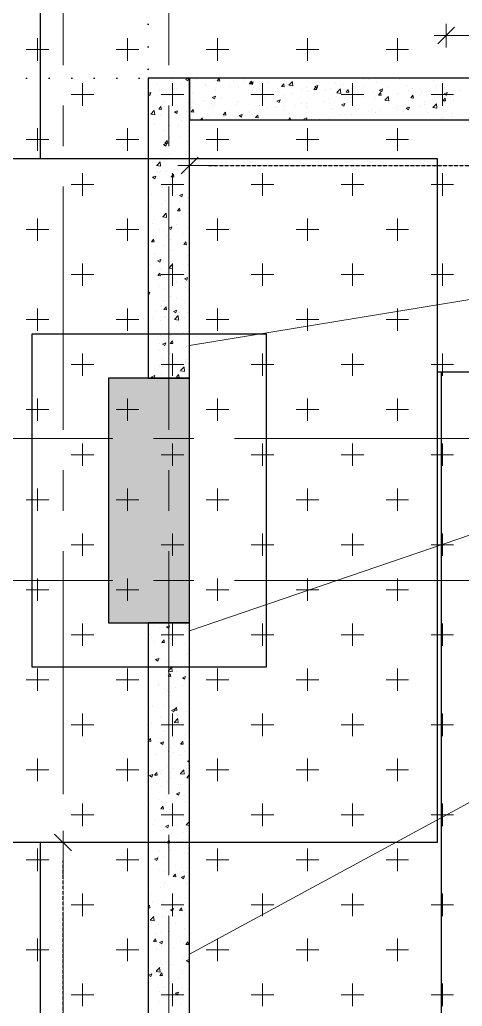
# Model space of a CAD drawing. Header units: inches. Extents: x 1472972 to 1563198, y -500444 to -382436.
# Drawn here: x 1487714 to 1490173, y -426063 to -420584 of the extents above; entities that cross this region are included whole.
import ezdxf

# ---------------------------------------------------------------- set-up
doc = ezdxf.new("R2010")
doc.units = ezdxf.units.IN
doc.header["$MEASUREMENT"] = 0
for name, pattern in [('CONTINOUS', [0]), ('DOT', [0.25, 0, -0.25]), ('HIDDEN', [0.375, 0.25, -0.125]), ('SKY CITY 100MT BASEMENT AND HP COLUMN GRID$0$CENTER2', [1.125, 0.75, -0.125, 0.125, -0.125])]:
    doc.linetypes.add(name, pattern=pattern)
for name, color, linetype, lineweight in [('HATCH', 7, 'Continuous', 18), ('R C C  HATCH', 8, 'Continuous', 18), ('RAMP', 8, 'Continuous', 9), ('SKY CITY 100MT BASEMENT AND HP COLUMN GRID$0$cen-line', 8, 'SKY CITY 100MT BASEMENT AND HP COLUMN GRID$0$CENTER2', 0)]:
    doc.layers.add(name, color=color, linetype=linetype, lineweight=lineweight)
for name, color, linetype in [('S- COL. UP TO BAS', 6, 'Continuous'), ('S-COL. UP TO BAS. HATCH', 6, 'Continuous'), ('S-DIAPHRAGM WALL', 1, 'Continuous'), ('S-FOOTING', 4, 'Continuous'), ('S-PCC', 7, 'HIDDEN'), ('S-RCC WALL', 6, 'Continuous'), ('STRU. DIM', 2, 'Continuous')]:
    doc.layers.add(name, color=color, linetype=linetype)

# ---------------------------------------------------------------- blocks, each defined once
blk = doc.blocks.new('_Oblique')
at = {"color": 0, "linetype": 'ByBlock', "lineweight": -2}
blk.add_line((-0.5, -0.5), (0.5, 0.5), dxfattribs=at)
blk = doc.blocks.new('VAIS-2020.')
at = {"linetype": 'Continuous', "lineweight": 18, "ltscale": 750}
for p, q in [((0, -0.659), (0, 0.659)), ((0.659, 0), (-1.318, 0))]:
    blk.add_line(p, q, dxfattribs=at)
at = {"linetype": 'Continuous', "lineweight": 18, "ltscale": 750, "xscale": 0.9322988575902479, "yscale": 0.9322988575902479, "zscale": 0.9322988575902479, "rotation": 180}
blk.add_blockref('_Oblique', (0, 0), dxfattribs=at)

msp = doc.modelspace()

# ---------------------------------------------------------------- hatches: boundary and pattern name
at = {"layer": 'S-COL. UP TO BAS. HATCH'}
h = msp.add_hatch(color=6, dxfattribs=at)
h.dxf.hatch_style = 1
h.paths.add_polyline_path([(1488657.9, -422574.4), (1488207.9, -422574.4), (1488207.9, -423934.4), (1488657.9, -423934.4)])
at = {"layer": 'S-DIAPHRAGM WALL', "true_color": 0x828282}
h = msp.add_hatch(color=8, dxfattribs=at)
h.dxf.hatch_style = 1
h.paths.add_polyline_path([(1476764.5, -386180.6), (1477769.1, -460913.6), (1517028.6, -460913.6), (1517028.6, -420907.7), (1519026.1, -420907.7), (1519026.1, -386180.6)], flags=16)
h.paths.add_polyline_path([(1476156.4, -385580.6), (1477177.1, -461513.6), (1517628.6, -461513.6), (1517628.6, -421507.7), (1519626.1, -421507.7), (1519626.1, -385580.6)])

# ---------------------------------------------------------------- linework, layer by layer
at = {"layer": 'HATCH', "color": 8, "linetype": 'Continuous'}
for p, q in [((1487812.5, -420812.5), (1487812.5, -420687.5)), ((1488312.5, -420812.5), (1488312.5, -420687.5)), ((1488812.5, -420812.5), (1488812.5, -420687.5)), ((1489312.5, -420812.5), (1489312.5, -420687.5)), ((1489812.5, -420812.5), (1489812.5, -420687.5)), ((1487750, -420750), (1487875, -420750)), ((1488250, -420750), (1488375, -420750)), ((1488750, -420750), (1488875, -420750)), ((1489250, -420750), (1489375, -420750)), ((1489750, -420750), (1489875, -420750)), ((1488062.5, -421062.5), (1488062.5, -420937.5)), ((1488562.5, -421062.5), (1488562.5, -420937.5)), ((1489062.5, -421062.5), (1489062.5, -420937.5)), ((1489562.5, -421062.5), (1489562.5, -420937.5)), ((1490062.5, -421062.5), (1490062.5, -420937.5)), ((1488000, -421000), (1488125, -421000)), ((1488500, -421000), (1488625, -421000)), ((1489000, -421000), (1489125, -421000)), ((1489500, -421000), (1489625, -421000)), ((1490000, -421000), (1490125, -421000)), ((1487812.5, -421312.5), (1487812.5, -421187.5)), ((1488312.5, -421312.5), (1488312.5, -421187.5)), ((1488812.5, -421312.5), (1488812.5, -421187.5)), ((1489312.5, -421312.5), (1489312.5, -421187.5)), ((1489812.5, -421312.5), (1489812.5, -421187.5)), ((1487750, -421250), (1487875, -421250)), ((1488250, -421250), (1488375, -421250)), ((1488750, -421250), (1488875, -421250)), ((1489250, -421250), (1489375, -421250)), ((1489750, -421250), (1489875, -421250)), ((1488062.5, -421562.5), (1488062.5, -421437.5)), ((1488562.5, -421562.5), (1488562.5, -421437.5)), ((1489062.5, -421562.5), (1489062.5, -421437.5)), ((1489562.5, -421562.5), (1489562.5, -421437.5)), ((1490062.5, -421562.5), (1490062.5, -421437.5)), ((1488000, -421500), (1488125, -421500)), ((1488500, -421500), (1488625, -421500)), ((1489000, -421500), (1489125, -421500)), ((1489500, -421500), (1489625, -421500)), ((1490000, -421500), (1490125, -421500)), ((1487812.5, -421812.5), (1487812.5, -421687.5)), ((1488312.5, -421812.5), (1488312.5, -421687.5)), ((1488812.5, -421812.5), (1488812.5, -421687.5)), ((1489312.5, -421812.5), (1489312.5, -421687.5)), ((1489812.5, -421812.5), (1489812.5, -421687.5)), ((1487750, -421750), (1487875, -421750)), ((1488250, -421750), (1488375, -421750)), ((1488750, -421750), (1488875, -421750)), ((1489250, -421750), (1489375, -421750)), ((1489750, -421750), (1489875, -421750)), ((1488062.5, -422062.5), (1488062.5, -421937.5)), ((1488562.5, -422062.5), (1488562.5, -421937.5)), ((1489062.5, -422062.5), (1489062.5, -421937.5)), ((1489562.5, -422062.5), (1489562.5, -421937.5)), ((1490062.5, -422062.5), (1490062.5, -421937.5)), ((1488000, -422000), (1488125, -422000)), ((1488500, -422000), (1488625, -422000)), ((1489000, -422000), (1489125, -422000)), ((1489500, -422000), (1489625, -422000)), ((1490000, -422000), (1490125, -422000)), ((1487812.5, -422312.5), (1487812.5, -422187.5)), ((1488312.5, -422312.5), (1488312.5, -422187.5)), ((1488812.5, -422312.5), (1488812.5, -422187.5)), ((1489312.5, -422312.5), (1489312.5, -422187.5)), ((1489812.5, -422312.5), (1489812.5, -422187.5)), ((1487750, -422250), (1487875, -422250)), ((1488250, -422250), (1488375, -422250)), ((1488750, -422250), (1488875, -422250)), ((1489250, -422250), (1489375, -422250)), ((1489750, -422250), (1489875, -422250)), ((1488062.5, -422562.5), (1488062.5, -422437.5)), ((1488562.5, -422562.5), (1488562.5, -422437.5)), ((1489062.5, -422562.5), (1489062.5, -422437.5)), ((1489562.5, -422562.5), (1489562.5, -422437.5)), ((1490062.5, -422562.5), (1490062.5, -422437.5)), ((1488000, -422500), (1488125, -422500)), ((1488500, -422500), (1488625, -422500)), ((1489000, -422500), (1489125, -422500)), ((1489500, -422500), (1489625, -422500)), ((1490000, -422500), (1490125, -422500)), ((1487812.5, -422812.5), (1487812.5, -422687.5)), ((1488312.5, -422812.5), (1488312.5, -422687.5)), ((1488812.5, -422812.5), (1488812.5, -422687.5)), ((1489312.5, -422812.5), (1489312.5, -422687.5)), ((1489812.5, -422812.5), (1489812.5, -422687.5)), ((1487750, -422750), (1487875, -422750)), ((1488250, -422750), (1488375, -422750)), ((1488750, -422750), (1488875, -422750)), ((1489250, -422750), (1489375, -422750)), ((1489750, -422750), (1489875, -422750)), ((1488062.5, -423062.5), (1488062.5, -422937.5)), ((1488562.5, -423062.5), (1488562.5, -422937.5)), ((1489062.5, -423062.5), (1489062.5, -422937.5)), ((1489562.5, -423062.5), (1489562.5, -422937.5)), ((1490062.5, -423062.5), (1490062.5, -422937.5)), ((1488000, -423000), (1488125, -423000)), ((1488500, -423000), (1488625, -423000)), ((1489000, -423000), (1489125, -423000)), ((1489500, -423000), (1489625, -423000)), ((1490000, -423000), (1490125, -423000)), ((1487812.5, -423312.5), (1487812.5, -423187.5)), ((1488312.5, -423312.5), (1488312.5, -423187.5)), ((1488812.5, -423312.5), (1488812.5, -423187.5)), ((1489312.5, -423312.5), (1489312.5, -423187.5)), ((1489812.5, -423312.5), (1489812.5, -423187.5)), ((1487750, -423250), (1487875, -423250)), ((1488250, -423250), (1488375, -423250)), ((1488750, -423250), (1488875, -423250)), ((1489250, -423250), (1489375, -423250)), ((1489750, -423250), (1489875, -423250)), ((1488062.5, -423562.5), (1488062.5, -423437.5)), ((1488562.5, -423562.5), (1488562.5, -423437.5)), ((1489062.5, -423562.5), (1489062.5, -423437.5)), ((1489562.5, -423562.5), (1489562.5, -423437.5)), ((1490062.5, -423562.5), (1490062.5, -423437.5)), ((1488000, -423500), (1488125, -423500)), ((1488500, -423500), (1488625, -423500)), ((1489000, -423500), (1489125, -423500)), ((1489500, -423500), (1489625, -423500)), ((1490000, -423500), (1490125, -423500)), ((1487812.5, -423812.5), (1487812.5, -423687.5)), ((1488312.5, -423812.5), (1488312.5, -423687.5)), ((1488812.5, -423812.5), (1488812.5, -423687.5)), ((1489312.5, -423812.5), (1489312.5, -423687.5)), ((1489812.5, -423812.5), (1489812.5, -423687.5)), ((1487750, -423750), (1487875, -423750)), ((1488250, -423750), (1488375, -423750)), ((1488750, -423750), (1488875, -423750)), ((1489250, -423750), (1489375, -423750)), ((1489750, -423750), (1489875, -423750)), ((1488062.5, -424062.5), (1488062.5, -423937.5)), ((1488562.5, -424062.5), (1488562.5, -423937.5)), ((1489062.5, -424062.5), (1489062.5, -423937.5)), ((1489562.5, -424062.5), (1489562.5, -423937.5)), ((1490062.5, -424062.5), (1490062.5, -423937.5)), ((1488000, -424000), (1488125, -424000)), ((1488500, -424000), (1488625, -424000)), ((1489000, -424000), (1489125, -424000)), ((1489500, -424000), (1489625, -424000)), ((1490000, -424000), (1490125, -424000)), ((1487812.5, -424312.5), (1487812.5, -424187.5)), ((1488312.5, -424312.5), (1488312.5, -424187.5)), ((1488812.5, -424312.5), (1488812.5, -424187.5)), ((1489312.5, -424312.5), (1489312.5, -424187.5)), ((1489812.5, -424312.5), (1489812.5, -424187.5)), ((1487750, -424250), (1487875, -424250)), ((1488250, -424250), (1488375, -424250)), ((1488750, -424250), (1488875, -424250)), ((1489250, -424250), (1489375, -424250)), ((1489750, -424250), (1489875, -424250)), ((1488062.5, -424562.5), (1488062.5, -424437.5)), ((1488562.5, -424562.5), (1488562.5, -424437.5)), ((1489062.5, -424562.5), (1489062.5, -424437.5)), ((1489562.5, -424562.5), (1489562.5, -424437.5)), ((1490062.5, -424562.5), (1490062.5, -424437.5)), ((1488000, -424500), (1488125, -424500)), ((1488500, -424500), (1488625, -424500)), ((1489000, -424500), (1489125, -424500)), ((1489500, -424500), (1489625, -424500)), ((1490000, -424500), (1490125, -424500)), ((1487812.5, -424812.5), (1487812.5, -424687.5)), ((1488312.5, -424812.5), (1488312.5, -424687.5)), ((1488812.5, -424812.5), (1488812.5, -424687.5)), ((1489312.5, -424812.5), (1489312.5, -424687.5)), ((1489812.5, -424812.5), (1489812.5, -424687.5)), ((1487750, -424750), (1487875, -424750)), ((1488250, -424750), (1488375, -424750)), ((1488750, -424750), (1488875, -424750)), ((1489250, -424750), (1489375, -424750)), ((1489750, -424750), (1489875, -424750)), ((1488062.5, -425062.5), (1488062.5, -424937.5)), ((1488562.5, -425062.5), (1488562.5, -424937.5)), ((1489062.5, -425062.5), (1489062.5, -424937.5)), ((1489562.5, -425062.5), (1489562.5, -424937.5)), ((1490062.5, -425062.5), (1490062.5, -424937.5)), ((1488000, -425000), (1488125, -425000)), ((1488500, -425000), (1488625, -425000)), ((1489000, -425000), (1489125, -425000)), ((1489500, -425000), (1489625, -425000)), ((1490000, -425000), (1490125, -425000)), ((1487812.5, -425312.5), (1487812.5, -425187.5)), ((1488312.5, -425312.5), (1488312.5, -425187.5)), ((1488812.5, -425312.5), (1488812.5, -425187.5)), ((1489312.5, -425312.5), (1489312.5, -425187.5)), ((1489812.5, -425312.5), (1489812.5, -425187.5)), ((1487750, -425250), (1487875, -425250)), ((1488250, -425250), (1488375, -425250)), ((1488750, -425250), (1488875, -425250)), ((1489250, -425250), (1489375, -425250)), ((1489750, -425250), (1489875, -425250)), ((1488062.5, -425562.5), (1488062.5, -425437.5)), ((1488562.5, -425562.5), (1488562.5, -425437.5)), ((1489062.5, -425562.5), (1489062.5, -425437.5)), ((1489562.5, -425562.5), (1489562.5, -425437.5)), ((1490062.5, -425562.5), (1490062.5, -425437.5)), ((1488000, -425500), (1488125, -425500)), ((1488500, -425500), (1488625, -425500)), ((1489000, -425500), (1489125, -425500)), ((1489500, -425500), (1489625, -425500)), ((1490000, -425500), (1490125, -425500)), ((1487812.5, -425812.5), (1487812.5, -425687.5)), ((1488312.5, -425812.5), (1488312.5, -425687.5)), ((1488812.5, -425812.5), (1488812.5, -425687.5)), ((1489312.5, -425812.5), (1489312.5, -425687.5)), ((1489812.5, -425812.5), (1489812.5, -425687.5)), ((1487750, -425750), (1487875, -425750)), ((1488250, -425750), (1488375, -425750)), ((1488750, -425750), (1488875, -425750)), ((1489250, -425750), (1489375, -425750)), ((1489750, -425750), (1489875, -425750)), ((1488062.5, -426062.5), (1488062.5, -425937.5)), ((1488562.5, -426062.5), (1488562.5, -425937.5)), ((1489062.5, -426062.5), (1489062.5, -425937.5)), ((1489562.5, -426062.5), (1489562.5, -425937.5)), ((1490062.5, -426062.5), (1490062.5, -425937.5)), ((1488000, -426000), (1488125, -426000)), ((1488500, -426000), (1488625, -426000)), ((1489000, -426000), (1489125, -426000)), ((1489500, -426000), (1489625, -426000)), ((1490000, -426000), (1490125, -426000))]:
    msp.add_line(p, q, dxfattribs=at)
at = {"layer": 'R C C  HATCH', "linetype": 'Continuous'}
for p, q in [((1488480.8, -420940), (1488480.8, -420940)), ((1488547.4, -420922.2), (1488547.4, -420922.2)), ((1488561.5, -420912.1), (1488561.5, -420912.1)), ((1488614.2, -420945.7), (1488614.2, -420945.7)), ((1488634.9, -420915.5), (1488650.6, -420909.5)), ((1488634.9, -420915.5), (1488647.3, -420923.9)), ((1488640.8, -420909.5), (1488646, -420910)), ((1488646, -420910), (1488645.9, -420909.5)), ((1488647.3, -420923.9), (1488652.1, -420909.5)), ((1488649.5, -420944.7), (1488649.5, -420944.7)), ((1488695, -420917.7), (1488695, -420917.7)), ((1488744.8, -420944.3), (1488744.8, -420944.3)), ((1488747.7, -420951.3), (1488747.7, -420951.3)), ((1488795.3, -420919.7), (1488795.3, -420919.7)), ((1488807.3, -420936), (1488807.3, -420936)), ((1488810.4, -420924.3), (1488822.4, -420910)), ((1488810.4, -420924.3), (1488825.3, -420925.6)), ((1488825.3, -420925.7), (1488822.4, -420910)), ((1488828.4, -420923.4), (1488828.4, -420923.4)), ((1488902, -420923.6), (1488902, -420923.6)), ((1488928.8, -420953), (1488928.8, -420953)), ((1488957.6, -420909.5), (1488964.4, -420910.6)), ((1488961.9, -420929), (1488961.9, -420929)), ((1488964.3, -420910.5), (1488964.2, -420909.5)), ((1488989.7, -420940), (1489001.8, -420925.7)), ((1488989.7, -420940), (1489004.6, -420941.3)), ((1488994.2, -420935.5), (1489011.7, -420928.8)), ((1488994.2, -420935.5), (1489006.6, -420943.9)), ((1489004.6, -420941.4), (1489001.7, -420925.7)), ((1489006.6, -420943.9), (1489011.6, -420928.8)), ((1489057.2, -420935.4), (1489057.2, -420935.4)), ((1489095.3, -420934.6), (1489095.3, -420934.6)), ((1489169, -420955.7), (1489181.1, -420941.3)), ((1489184, -420957), (1489181.1, -420941.4)), ((1489183.5, -420919.4), (1489183.5, -420919.4)), ((1489208.9, -420948.5), (1489231.2, -420951.9)), ((1489209.6, -420947.8), (1489229, -420927.5)), ((1489231.2, -420951.9), (1489228.4, -420928.2)), ((1489228.8, -420940.3), (1489228.8, -420940.3)), ((1489353.4, -420955.6), (1489370.9, -420948.9)), ((1489362.2, -420945.9), (1489362.2, -420945.9)), ((1489365.9, -420964), (1489370.9, -420948.9)), ((1489371.9, -420951.7), (1489371.9, -420951.7)), ((1489466.6, -420939.2), (1489466.6, -420939.2)), ((1489495.7, -420951.6), (1489495.7, -420951.6)), ((1489514, -420943.7), (1489514, -420943.7)), ((1489564.9, -420950.3), (1489564.9, -420950.3)), ((1489624.5, -420918.4), (1489624.5, -420918.4)), ((1489659.8, -420918.7), (1489659.8, -420918.7)), ((1489687, -420910.2), (1489687, -420910.2)), ((1489694.8, -420931.6), (1489694.8, -420931.6)), ((1489823.1, -420914), (1489823.1, -420914)), ((1489865.5, -420948.6), (1489865.5, -420948.6)), ((1490011.3, -420923.5), (1490011.3, -420923.5)), ((1488427.9, -420995), (1488442.3, -420989.4)), ((1488427.9, -420998.2), (1488437.3, -421004.5)), ((1488429.6, -420985.8), (1488429.6, -420985.8)), ((1488437.2, -421004.5), (1488442.3, -420989.4)), ((1488492.2, -420977.5), (1488492.2, -420977.5)), ((1488503.7, -420969.7), (1488503.7, -420969.7)), ((1488544.4, -421005.4), (1488544.4, -421005.4)), ((1488586.9, -420965.1), (1488586.9, -420965.1)), ((1488672.7, -420987.8), (1488672.7, -420987.8)), ((1488799, -420971.8), (1488799, -420971.8)), ((1488881.1, -420957), (1488881.1, -420957)), ((1488994.1, -421001.4), (1488994.1, -421001.4)), ((1489014.6, -420962.6), (1489014.6, -420962.6)), ((1489056.7, -420993.2), (1489056.7, -420993.2)), ((1489148, -420968.2), (1489148, -420968.2)), ((1489151.4, -420980.7), (1489151.4, -420980.7)), ((1489169, -420955.7), (1489184, -420957)), ((1489180.4, -421002.7), (1489180.4, -421002.7)), ((1489222.4, -420993.8), (1489222.4, -420993.8)), ((1489281.5, -420973.9), (1489281.5, -420973.9)), ((1489309.3, -420959.9), (1489309.3, -420959.9)), ((1489310.3, -420983.9), (1489310.3, -420983.9)), ((1489348.3, -420971.4), (1489360.4, -420957)), ((1489348.3, -420971.4), (1489363.3, -420972.7)), ((1489353.4, -420955.6), (1489365.9, -420964)), ((1489363.3, -420972.7), (1489360.4, -420957.1)), ((1489368.2, -420968.8), (1489368.2, -420968.8)), ((1489415, -420979.5), (1489415, -420979.5)), ((1489438.6, -420966.3), (1489438.6, -420966.3)), ((1489475.7, -420989.9), (1489498, -420993.3)), ((1489476.4, -420989.2), (1489495.9, -420968.9)), ((1489498, -420993.3), (1489495.2, -420969.6)), ((1489527.7, -420987.1), (1489539.7, -420972.7)), ((1489527.7, -420987.1), (1489542.6, -420988.4)), ((1489542.6, -420988.4), (1489539.7, -420972.7)), ((1489548.4, -420985.1), (1489548.4, -420985.1)), ((1489573.9, -420998.6), (1489573.9, -420998.6)), ((1489629.2, -420957.2), (1489629.2, -420957.2)), ((1489681.9, -420990.8), (1489681.9, -420990.8)), ((1489707, -421002.8), (1489719, -420988.4)), ((1489707, -421002.8), (1489721.9, -421004.1)), ((1489712.7, -420975.6), (1489730.2, -420968.9)), ((1489712.7, -420975.6), (1489725.2, -420984)), ((1489716, -420996.3), (1489716, -420996.3)), ((1489721.9, -421004.1), (1489719, -420988.4)), ((1489719.7, -420973.6), (1489719.7, -420973.6)), ((1489725.1, -420984), (1489730.2, -420968.9)), ((1489762.6, -420962.8), (1489762.6, -420962.8)), ((1489815.3, -420996.4), (1489815.3, -420996.4)), ((1489820.1, -420997.2), (1489820.1, -420997.2)), ((1489873.8, -420975.5), (1489873.8, -420975.5)), ((1489886.3, -421018.5), (1489898.3, -421004.1)), ((1489896.1, -420968.5), (1489896.1, -420968.5)), ((1489901.2, -421019.8), (1489898.3, -421004.1)), ((1489936.4, -420967.3), (1489936.4, -420967.3)), ((1489946.4, -420981.2), (1489946.4, -420981.2)), ((1489948.8, -421002.1), (1489948.8, -421002.1)), ((1490029.5, -420974.1), (1490029.5, -420974.1)), ((1490031.1, -420954.8), (1490031.1, -420954.8)), ((1490072, -420995.6), (1490089.5, -420988.9)), ((1490072, -420995.6), (1490084.4, -421004)), ((1490076.2, -420962.4), (1490076.2, -420962.4)), ((1490082.2, -421007.7), (1490082.2, -421007.7)), ((1490084.4, -421004), (1490089.5, -420988.9)), ((1490163, -420979.8), (1490163, -420979.8)), ((1488511.8, -421039.2), (1488511.8, -421039.2)), ((1488645.2, -421044.8), (1488645.2, -421044.8)), ((1488679, -421042.9), (1488679, -421042.9)), ((1488741.6, -421034.6), (1488741.6, -421034.6)), ((1488778.7, -421050.4), (1488778.7, -421050.4)), ((1488784.1, -421016.2), (1488801.6, -421009.5)), ((1488784.1, -421016.2), (1488796.5, -421024.6)), ((1488796, -421055), (1488796, -421055)), ((1488796.5, -421024.6), (1488801.6, -421009.5)), ((1488836.3, -421022.2), (1488836.3, -421022.2)), ((1488912.1, -421056.1), (1488912.1, -421056.1)), ((1488925.8, -421036.3), (1488925.8, -421036.3)), ((1488930.8, -421043.8), (1488930.8, -421043.8)), ((1489045.6, -421061.7), (1489045.6, -421061.7)), ((1489054.2, -421018.7), (1489054.2, -421018.7)), ((1489076.6, -421018.8), (1489076.6, -421018.8)), ((1489143.4, -421036.2), (1489160.9, -421029.5)), ((1489143.4, -421036.2), (1489155.8, -421044.6)), ((1489155.8, -421044.6), (1489160.9, -421029.5)), ((1489243.5, -421058.5), (1489243.5, -421058.5)), ((1489282.3, -421048.7), (1489282.3, -421048.7)), ((1489306.1, -421050.3), (1489306.1, -421050.3)), ((1489400.8, -421037.8), (1489400.8, -421037.8)), ((1489428.1, -421023.6), (1489428.1, -421023.6)), ((1489435.6, -421049.5), (1489435.6, -421049.5)), ((1489502.7, -421056.2), (1489520.2, -421049.5)), ((1489502.7, -421056.2), (1489515.1, -421064.6)), ((1489515.1, -421064.6), (1489520.2, -421049.5)), ((1489558.7, -421017), (1489558.7, -421017)), ((1489561.9, -421033.5), (1489561.9, -421033.5)), ((1489621.3, -421008.8), (1489621.3, -421008.8)), ((1489691.7, -421014.8), (1489691.7, -421014.8)), ((1489742.6, -421031.2), (1489764.8, -421034.7)), ((1489743.2, -421030.6), (1489762.7, -421010.3)), ((1489764.8, -421034.7), (1489762, -421010.9)), ((1489815.2, -421061.1), (1489815.2, -421061.1)), ((1489886.3, -421018.5), (1489901.2, -421019.8)), ((1489961, -421036.1), (1489961, -421036.1)), ((1489965.3, -421053.4), (1489965.3, -421053.4)), ((1490010, -421072), (1490029.5, -421051.7)), ((1490031.6, -421076.1), (1490028.8, -421052.3)), ((1490065.6, -421034.2), (1490077.6, -421019.8)), ((1490065.6, -421034.2), (1490080.5, -421035.5)), ((1490073.2, -421045.7), (1490073.2, -421045.7)), ((1490080.5, -421035.5), (1490077.6, -421019.8)), ((1490106.8, -421011), (1490106.8, -421011)), ((1490123.2, -421032.6), (1490123.2, -421032.6)), ((1488441.6, -421109.3), (1488463.9, -421112.7)), ((1488442.3, -421108.6), (1488461.8, -421088.3)), ((1488463.9, -421112.7), (1488461.1, -421089)), ((1488486.4, -421081), (1488498.5, -421066.6)), ((1488486.4, -421081), (1488501.4, -421082.3)), ((1488501.4, -421082.3), (1488498.5, -421066.7)), ((1488521.1, -421063.7), (1488521.1, -421063.7)), ((1488541.3, -421088.6), (1488541.3, -421088.6)), ((1488574, -421096.8), (1488591.5, -421090.1)), ((1488574, -421096.8), (1488586.5, -421105.2)), ((1488586.5, -421105.2), (1488591.5, -421090.1)), ((1488639.2, -421093.9), (1488639.2, -421093.9)), ((1488665.8, -421096.7), (1488677.8, -421082.3)), ((1488665.8, -421096.7), (1488680.7, -421098)), ((1488669.7, -421071), (1488669.7, -421071)), ((1488680.7, -421098), (1488677.8, -421082.4)), ((1488785, -421068.9), (1488785, -421068.9)), ((1488845.1, -421112.4), (1488857.1, -421098)), ((1488845.1, -421112.4), (1488860, -421113.7)), ((1488860, -421113.7), (1488857.1, -421098)), ((1488928.4, -421100), (1488928.4, -421100)), ((1488933.3, -421116.8), (1488950.8, -421110.1)), ((1488933.3, -421116.8), (1488945.8, -421125.2)), ((1488945.7, -421125.2), (1488950.8, -421110.1)), ((1488990.7, -421098.7), (1488990.7, -421098.7)), ((1488991, -421091.8), (1488991, -421091.8)), ((1489024.4, -421128.1), (1489036.4, -421113.7)), ((1489039.3, -421129.4), (1489036.4, -421113.7)), ((1489051.1, -421101.9), (1489051.1, -421101.9)), ((1489085.6, -421079.3), (1489085.6, -421079.3)), ((1489136.5, -421073.7), (1489136.5, -421073.7)), ((1489177.4, -421085.9), (1489177.4, -421085.9)), ((1489179.1, -421067.4), (1489179.1, -421067.4)), ((1489307.2, -421067.1), (1489307.2, -421067.1)), ((1489312.5, -421073), (1489312.5, -421073)), ((1489446, -421078.6), (1489446, -421078.6)), ((1489492.9, -421115.6), (1489492.9, -421115.6)), ((1489523.6, -421111.1), (1489523.6, -421111.1)), ((1489555.5, -421107.4), (1489555.5, -421107.4)), ((1489558.8, -421116.8), (1489558.8, -421116.8)), ((1489579.4, -421084.3), (1489579.4, -421084.3)), ((1489650.2, -421094.9), (1489650.2, -421094.9)), ((1489669.4, -421086.1), (1489669.4, -421086.1)), ((1489688.7, -421098), (1489688.7, -421098)), ((1489712.9, -421089.9), (1489712.9, -421089.9)), ((1489808.1, -421074.1), (1489808.1, -421074.1)), ((1489817, -421080.4), (1489817, -421080.4)), ((1489846.3, -421095.6), (1489846.3, -421095.6)), ((1489861.9, -421076.2), (1489879.4, -421069.5)), ((1489861.9, -421076.2), (1489874.4, -421084.6)), ((1489870.7, -421065.9), (1489870.7, -421065.9)), ((1489874.4, -421084.6), (1489879.4, -421069.5)), ((1489943.3, -421064.4), (1489943.3, -421064.4)), ((1489979.8, -421101.2), (1489979.8, -421101.2)), ((1490009.4, -421072.6), (1490031.6, -421076.1)), ((1490113.2, -421106.8), (1490113.2, -421106.8)), ((1488455.3, -421162.3), (1488455.3, -421162.3)), ((1488463.1, -421166.9), (1488463.1, -421166.9)), ((1488493.4, -421118.9), (1488493.4, -421118.9)), ((1488538.3, -421171.8), (1488538.3, -421171.8)), ((1488596.5, -421172.6), (1488596.5, -421172.6)), ((1488613.2, -421141.5), (1488613.2, -421141.5)), ((1488675.8, -421133.2), (1488675.8, -421133.2)), ((1488719.1, -421139.5), (1488728.6, -421129.7)), ((1488729, -421139.5), (1488727.9, -421130.3)), ((1488770.5, -421120.8), (1488770.5, -421120.8)), ((1488792.9, -421138.2), (1488792.9, -421138.2)), ((1488844.9, -421123.7), (1488844.9, -421123.7)), ((1488922.8, -421119.5), (1488922.8, -421119.5)), ((1489024.4, -421128.1), (1489039.3, -421129.4)), ((1489207.3, -421139.5), (1489215.8, -421129.4)), ((1489217.6, -421139.5), (1489215.7, -421129.4)), ((1489292.6, -421136.9), (1489310.1, -421130.1)), ((1489292.6, -421136.9), (1489296.5, -421139.5)), ((1489307, -421139.5), (1489310.1, -421130.1)), ((1489335, -421136.4), (1489335, -421136.4)), ((1489377.8, -421136.2), (1489377.8, -421136.2)), ((1489432.6, -421132.8), (1489432.6, -421132.8)), ((1490057.5, -421131.2), (1490057.5, -421131.2)), ((1490070.1, -421128.9), (1490070.1, -421128.9)), ((1490120, -421123), (1490120, -421123)), ((1488515.8, -421200.5), (1488515.8, -421200.5)), ((1488553.3, -421173.8), (1488553.3, -421173.8)), ((1488649.3, -421206.1), (1488649.3, -421206.1)), ((1488513.2, -421278.1), (1488530.7, -421271.4)), ((1488513.2, -421278.1), (1488525.6, -421286.5)), ((1488521.1, -421269.1), (1488533.2, -421254.7)), ((1488521.1, -421269.1), (1488536.1, -421270.4)), ((1488525.6, -421286.5), (1488530.7, -421271.4)), ((1488536.1, -421270.4), (1488533.2, -421254.7)), ((1488535.2, -421255.1), (1488535.2, -421255.1)), ((1488547.5, -421240.1), (1488547.5, -421240.1)), ((1488610, -421231.8), (1488610, -421231.8)), ((1488648.8, -421261.3), (1488648.8, -421261.3)), ((1488503, -421286.3), (1488503, -421286.3)), ((1488544.3, -421330.5), (1488544.3, -421330.5)), ((1488546.8, -421299.6), (1488546.8, -421299.6)), ((1488639, -421318), (1488639, -421318)), ((1488475.4, -421393.5), (1488494.9, -421373.2)), ((1488481.7, -421338.7), (1488481.7, -421338.7)), ((1488497, -421397.6), (1488494.3, -421373.9)), ((1488532.2, -421338.3), (1488532.2, -421338.3)), ((1488474.8, -421394.2), (1488497, -421397.6)), ((1488478.5, -421429.1), (1488478.5, -421429.1)), ((1488492.7, -421435.5), (1488492.7, -421435.5)), ((1488498.1, -421427.4), (1488498.1, -421427.4)), ((1488529.2, -421421.5), (1488529.2, -421421.5)), ((1488555.8, -421457.1), (1488567.9, -421442.7)), ((1488570.8, -421458.4), (1488567.9, -421442.8)), ((1488573.2, -421416.6), (1488573.2, -421416.6)), ((1488631.6, -421433), (1488631.6, -421433)), ((1488638.5, -421410.5), (1488638.5, -421410.5)), ((1488657.5, -421403.9), (1488657.5, -421403.9)), ((1488452.4, -421459.4), (1488469.9, -421452.7)), ((1488452.4, -421459.4), (1488464.8, -421467.8)), ((1488464.8, -421467.8), (1488469.9, -421452.7)), ((1488550.8, -421461), (1488550.8, -421461)), ((1488552.6, -421490.4), (1488552.6, -421490.4)), ((1488555.8, -421457.1), (1488570.8, -421458.4)), ((1488654.5, -421487.1), (1488654.5, -421487.1)), ((1488448.4, -421554.5), (1488448.4, -421554.5)), ((1488507.4, -421515.2), (1488507.4, -421515.2)), ((1488526.1, -421504.7), (1488526.1, -421504.7)), ((1488601.6, -421560), (1488619.1, -421553.3)), ((1488614, -421568.4), (1488619.1, -421553.3)), ((1488502.3, -421602.9), (1488502.3, -421602.9)), ((1488523.1, -421588), (1488523.1, -421588)), ((1488581.8, -421560.1), (1488581.8, -421560.1)), ((1488599.5, -421593), (1488599.5, -421593)), ((1488601.6, -421560), (1488614, -421568.4)), ((1488648.1, -421577.9), (1488648.1, -421577.9)), ((1488651.4, -421570.4), (1488651.4, -421570.4)), ((1488441.7, -421613.8), (1488441.7, -421613.8)), ((1488508.6, -421678.4), (1488528, -421658.1)), ((1488530.2, -421682.5), (1488527.4, -421658.8)), ((1488590.5, -421645.2), (1488602.6, -421630.8)), ((1488590.5, -421645.2), (1488605.5, -421646.5)), ((1488605.4, -421646.5), (1488602.6, -421630.8)), ((1488648.4, -421653.6), (1488648.4, -421653.6)), ((1488452.4, -421715.8), (1488452.4, -421715.8)), ((1488507.9, -421679.1), (1488530.2, -421682.5)), ((1488520, -421671.2), (1488520, -421671.2)), ((1488533.2, -421687.8), (1488533.2, -421687.8)), ((1488533.8, -421691.6), (1488533.8, -421691.6)), ((1488596.4, -421683.4), (1488596.4, -421683.4)), ((1488491.9, -421752.1), (1488491.9, -421752.1)), ((1488517, -421754.4), (1488517, -421754.4)), ((1488540.8, -421741.3), (1488558.3, -421734.6)), ((1488540.8, -421741.3), (1488553.2, -421749.7)), ((1488553.2, -421749.7), (1488558.3, -421734.6)), ((1488585.9, -421721.4), (1488585.9, -421721.4)), ((1488625.3, -421769.5), (1488625.3, -421769.5)), ((1488637.7, -421727), (1488637.7, -421727)), ((1488645.4, -421736.8), (1488645.4, -421736.8)), ((1488445.9, -421817.5), (1488457.9, -421803.1)), ((1488445.9, -421817.5), (1488460.8, -421818.8)), ((1488460.8, -421818.8), (1488457.9, -421803.2)), ((1488468, -421790.2), (1488468, -421790.2)), ((1488483.4, -421814.9), (1488483.4, -421814.9)), ((1488530.6, -421782), (1488530.6, -421782)), ((1488551.9, -421806.9), (1488551.9, -421806.9)), ((1488616.9, -421820.6), (1488616.9, -421820.6)), ((1488625.2, -421833.2), (1488637.3, -421818.8)), ((1488640.1, -421834.5), (1488637.2, -421818.9)), ((1488642.3, -421820), (1488642.3, -421820)), ((1488464.8, -421880.6), (1488464.8, -421880.6)), ((1488514, -421837.6), (1488514, -421837.6)), ((1488559.5, -421868.1), (1488559.5, -421868.1)), ((1488625.2, -421833.2), (1488640.1, -421834.5)), ((1488480, -421922.6), (1488497.5, -421915.9)), ((1488480, -421922.6), (1488492.4, -421931)), ((1488492.4, -421931), (1488497.4, -421915.9)), ((1488501.5, -421919.5), (1488501.5, -421919.5)), ((1488510.9, -421920.8), (1488510.9, -421920.8)), ((1488639.3, -421903.2), (1488639.3, -421903.2)), ((1488647.3, -421894.4), (1488647.3, -421894.4)), ((1488434.7, -421942.7), (1488434.7, -421942.7)), ((1488480.6, -422005.6), (1488492.6, -421991.2)), ((1488487.4, -421976.3), (1488487.4, -421976.3)), ((1488495.5, -422006.9), (1488492.6, -421991.2)), ((1488493.7, -421966.7), (1488493.7, -421966.7)), ((1488541.1, -421964), (1488563.3, -421967.4)), ((1488541.7, -421963.3), (1488561.2, -421943)), ((1488563.3, -421967.4), (1488560.5, -421943.7)), ((1488568.2, -421948.3), (1488568.2, -421948.3)), ((1488620.9, -421981.9), (1488620.9, -421981.9)), ((1488636.2, -421986.5), (1488636.2, -421986.5)), ((1488651.6, -421945.9), (1488651.6, -421945.9)), ((1488480.6, -422005.6), (1488495.5, -422006.9)), ((1488507.9, -422004.1), (1488507.9, -422004.1)), ((1488585.9, -422044.5), (1488585.9, -422044.5)), ((1488629.2, -422023.3), (1488646.7, -422016.6)), ((1488629.2, -422023.3), (1488641.6, -422031.7)), ((1488637, -422043.6), (1488637, -422043.6)), ((1488641.6, -422031.7), (1488646.7, -422016.6)), ((1488648.4, -422036.3), (1488648.4, -422036.3)), ((1488427.9, -422100.6), (1488436.6, -422097.2)), ((1488428, -422065.3), (1488428, -422065.3)), ((1488431.5, -422112.3), (1488436.6, -422097.2)), ((1488491.2, -422068.6), (1488491.2, -422068.6)), ((1488504.8, -422087.3), (1488504.8, -422087.3)), ((1488518.5, -422075.4), (1488518.5, -422075.4)), ((1488633.2, -422069.7), (1488633.2, -422069.7)), ((1488651.9, -422081), (1488651.9, -422081)), ((1488427.9, -422109.8), (1488431.6, -422112.3)), ((1488520.1, -422143.1), (1488520.1, -422143.1)), ((1488551.1, -422123.5), (1488551.1, -422123.5)), ((1488582.7, -422134.9), (1488582.7, -422134.9)), ((1488630.2, -422152.9), (1488630.2, -422152.9)), ((1488469.8, -422203.1), (1488469.8, -422203.1)), ((1488501.8, -422170.5), (1488501.8, -422170.5)), ((1488515.3, -422193.6), (1488527.3, -422179.2)), ((1488515.3, -422193.6), (1488530.2, -422194.9)), ((1488530.2, -422194.9), (1488527.3, -422179.3)), ((1488568.4, -422204.6), (1488585.9, -422197.8)), ((1488568.4, -422204.6), (1488580.8, -422212.9)), ((1488580.8, -422213), (1488585.8, -422197.8)), ((1488603.2, -422208.8), (1488603.2, -422208.8)), ((1488646.6, -422211), (1488646.6, -422211)), ((1488454.3, -422241.7), (1488454.3, -422241.7)), ((1488498.8, -422253.7), (1488498.8, -422253.7)), ((1488500.8, -422236), (1488500.8, -422236)), ((1488516.9, -422233.5), (1488516.9, -422233.5)), ((1488522.5, -422236.7), (1488522.5, -422236.7)), ((1488574.2, -422248.9), (1488596.5, -422252.3)), ((1488574.9, -422248.2), (1488594.3, -422227.9)), ((1488596.5, -422252.3), (1488593.7, -422228.6)), ((1488611.6, -422221), (1488611.6, -422221)), ((1488627.1, -422236.1), (1488627.1, -422236.1)), ((1488655.9, -422242.4), (1488655.9, -422242.4)), ((1488545.8, -422319.6), (1488545.8, -422319.6)), ((1488624.1, -422319.4), (1488624.1, -422319.4)), ((1488451.1, -422332.1), (1488451.1, -422332.1)), ((1488495.7, -422337), (1488495.7, -422337)), ((1488549.9, -422381.7), (1488562, -422367.3)), ((1488553.5, -422335.9), (1488553.5, -422335.9)), ((1488564.9, -422383), (1488562, -422367.3)), ((1488636.3, -422360.2), (1488636.3, -422360.2)), ((1488480.1, -422418.2), (1488480.1, -422418.2)), ((1488490.5, -422385.2), (1488490.5, -422385.2)), ((1488492.7, -422420.2), (1488492.7, -422420.2)), ((1488507.5, -422385.8), (1488525, -422379.1)), ((1488507.5, -422385.8), (1488520, -422394.2)), ((1488519.9, -422394.2), (1488525, -422379.1)), ((1488549.9, -422381.7), (1488564.9, -422383)), ((1488621, -422402.6), (1488621, -422402.6)), ((1488637.9, -422397.5), (1488637.9, -422397.5)), ((1488504.8, -422463.6), (1488504.8, -422463.6)), ((1488550.4, -422440.1), (1488550.4, -422440.1)), ((1488618, -422485.8), (1488618, -422485.8)), ((1488638.3, -422469.2), (1488638.3, -422469.2)), ((1488656.7, -422486.5), (1488657.9, -422486.1)), ((1488656.7, -422486.5), (1488657.9, -422487.2)), ((1488489.6, -422503.4), (1488489.6, -422503.4)), ((1488557.5, -422497.2), (1488557.5, -422497.2)), ((1488572.2, -422496.1), (1488572.2, -422496.1)), ((1488607.4, -422533.8), (1488629.6, -422537.3)), ((1488608, -422533.1), (1488627.5, -422512.8)), ((1488629.6, -422537.2), (1488626.8, -422513.5)), ((1488634.8, -422487.8), (1488634.8, -422487.8)), ((1488645.9, -422527.6), (1488645.9, -422527.6)), ((1488446.7, -422567.1), (1488464.2, -422560.4)), ((1488446.7, -422567.1), (1488457.5, -422574.4)), ((1488459.5, -422574.4), (1488464.2, -422560.4)), ((1488500.1, -422552.6), (1488500.1, -422552.6)), ((1488584.6, -422569.7), (1488596.7, -422555.3)), ((1488584.6, -422569.7), (1488599.6, -422571)), ((1488599.6, -422571), (1488596.7, -422555.4)), ((1488615, -422569), (1488615, -422569)), ((1488465.4, -423949.2), (1488465.4, -423949.2)), ((1488528, -423941), (1488528, -423941)), ((1488529.4, -423956.8), (1488546.9, -423950.1)), ((1488529.4, -423956.8), (1488541.8, -423965.2)), ((1488541.8, -423965.2), (1488546.9, -423950.1)), ((1488632.6, -423943), (1488632.6, -423943)), ((1488434.9, -424001.4), (1488434.9, -424001.4)), ((1488448.1, -424015.1), (1488448.1, -424015.1)), ((1488486.8, -423968.1), (1488486.8, -423968.1)), ((1488563.3, -423983.8), (1488563.3, -423983.8)), ((1488581.6, -424020.8), (1488581.6, -424020.8)), ((1488462.2, -424039.6), (1488462.2, -424039.6)), ((1488500.8, -424048.7), (1488500.8, -424048.7)), ((1488503.5, -424042.7), (1488515.6, -424028.3)), ((1488503.5, -424042.7), (1488518.5, -424044)), ((1488518.4, -424044), (1488515.5, -424028.4)), ((1488546.7, -424023), (1488546.7, -424023)), ((1488556.9, -424027.1), (1488556.9, -424027.1)), ((1488560.2, -424067.1), (1488560.2, -424067.1)), ((1488634.3, -424054.3), (1488634.3, -424054.3)), ((1488431.9, -424084.7), (1488431.9, -424084.7)), ((1488468.6, -424138.1), (1488486.1, -424131.4)), ((1488481, -424146.5), (1488486.1, -424131.4)), ((1488491.1, -424125.7), (1488491.1, -424125.7)), ((1488642.2, -424110.4), (1488642.2, -424110.4)), ((1488649, -424104.9), (1488649, -424104.9)), ((1488428.8, -424167.9), (1488428.8, -424167.9)), ((1488468.6, -424138.1), (1488481, -424146.5)), ((1488496.4, -424135.5), (1488496.4, -424135.5)), ((1488531.8, -424147.8), (1488531.8, -424147.8)), ((1488540.1, -424201.2), (1488559.5, -424180.9)), ((1488557.2, -424150.3), (1488557.2, -424150.3)), ((1488561.7, -424205.3), (1488558.9, -424181.6)), ((1488538.2, -424230.8), (1488550.2, -424216.4)), ((1488538.2, -424230.8), (1488553.1, -424232.1)), ((1488539.4, -424201.9), (1488561.7, -424205.3)), ((1488553.1, -424232.1), (1488550.2, -424216.4)), ((1488554.2, -424233.5), (1488554.2, -424233.5)), ((1488583.2, -424203.5), (1488583.2, -424203.5)), ((1488617.8, -424238.8), (1488635.3, -424232)), ((1488617.8, -424238.8), (1488630.2, -424247.2)), ((1488630.2, -424247.2), (1488635.3, -424232)), ((1488645.8, -424195.3), (1488645.8, -424195.3)), ((1488483.1, -424275.6), (1488483.1, -424275.6)), ((1488486, -424284.6), (1488486, -424284.6)), ((1488580, -424293.9), (1488580, -424293.9)), ((1488616.6, -424281.2), (1488616.6, -424281.2)), ((1488631.8, -424259.6), (1488631.8, -424259.6)), ((1488517.5, -424302.2), (1488517.5, -424302.2)), ((1488535.8, -424309.2), (1488535.8, -424309.2)), ((1488546, -424339.5), (1488546, -424339.5)), ((1488551.1, -424316.7), (1488551.1, -424316.7)), ((1488433.4, -424402.7), (1488433.4, -424402.7)), ((1488451.7, -424400.8), (1488451.7, -424400.8)), ((1488514.3, -424392.5), (1488514.3, -424392.5)), ((1488548.1, -424400), (1488548.1, -424400)), ((1488572.9, -424418.8), (1488584.9, -424404.4)), ((1488587.8, -424420.1), (1488584.9, -424404.5)), ((1488609, -424380), (1488609, -424380)), ((1488495.6, -424452), (1488495.6, -424452)), ((1488557, -424420.1), (1488574.5, -424413.3)), ((1488557, -424420.1), (1488569.4, -424428.4)), ((1488566.8, -424408.3), (1488566.8, -424408.3)), ((1488569.4, -424428.4), (1488574.5, -424413.3)), ((1488572.9, -424418.8), (1488587.8, -424420.1)), ((1488641.4, -424427), (1488641.4, -424427)), ((1488448.5, -424491.1), (1488448.5, -424491.1)), ((1488543.2, -424478.7), (1488543.2, -424478.7)), ((1488545, -424483.2), (1488545, -424483.2)), ((1488572.6, -424486.8), (1488594.8, -424490.2)), ((1488573.2, -424486.1), (1488592.7, -424465.8)), ((1488594.8, -424490.2), (1488592, -424466.5)), ((1488437.4, -424564), (1488437.4, -424564)), ((1488518.2, -424536), (1488518.2, -424536)), ((1488542, -424566.4), (1488542, -424566.4)), ((1488570.9, -424569.6), (1488570.9, -424569.6)), ((1488635.3, -424556.5), (1488635.3, -424556.5)), ((1488651.6, -424541.7), (1488651.6, -424541.7)), ((1488428.3, -424591.2), (1488440.3, -424576.8)), ((1488428.3, -424591.2), (1488443.2, -424592.5)), ((1488443.2, -424592.5), (1488440.3, -424576.8)), ((1488477.4, -424577.3), (1488477.4, -424577.3)), ((1488485.3, -424601.2), (1488485.3, -424601.2)), ((1488496.1, -424601.3), (1488513.6, -424594.6)), ((1488496.1, -424601.3), (1488508.6, -424609.7)), ((1488508.6, -424609.7), (1488513.6, -424594.6)), ((1488607.6, -424606.9), (1488619.6, -424592.5)), ((1488607.6, -424606.9), (1488622.5, -424608.2)), ((1488622.5, -424608.2), (1488619.6, -424592.5)), ((1488631.1, -424576.2), (1488631.1, -424576.2)), ((1488468.4, -424663.1), (1488468.4, -424663.1)), ((1488539, -424649.6), (1488539, -424649.6)), ((1488545.2, -424656.1), (1488545.2, -424656.1)), ((1488569.5, -424655.1), (1488569.5, -424655.1)), ((1488601.9, -424668.8), (1488601.9, -424668.8)), ((1488632.1, -424646.8), (1488632.1, -424646.8)), ((1488535.9, -424732.8), (1488535.9, -424732.8)), ((1488645.4, -424702), (1488657.9, -424697.2)), ((1488645.4, -424702), (1488657.8, -424710.4)), ((1488657.8, -424710.4), (1488657.9, -424710.2)), ((1488435.3, -424782.6), (1488452.8, -424775.9)), ((1488435.3, -424782.6), (1488447.7, -424791)), ((1488447.7, -424791), (1488452.8, -424775.9)), ((1488462.9, -424779.2), (1488475, -424764.9)), ((1488462.9, -424779.2), (1488477.9, -424780.5)), ((1488477.9, -424780.5), (1488475, -424764.9)), ((1488494.9, -424768.6), (1488494.9, -424768.6)), ((1488503.8, -424753.7), (1488503.8, -424753.7)), ((1488566.4, -424745.4), (1488566.4, -424745.4)), ((1488605.7, -424771.7), (1488628, -424775.2)), ((1488606.4, -424771), (1488625.8, -424750.7)), ((1488627.9, -424775.1), (1488625.2, -424751.4)), ((1488640.7, -424743.6), (1488640.7, -424743.6)), ((1488642.3, -424794.9), (1488654.3, -424780.5)), ((1488657.2, -424796.2), (1488654.3, -424780.6)), ((1488472.5, -424824.5), (1488472.5, -424824.5)), ((1488532.9, -424816.1), (1488532.9, -424816.1)), ((1488553.2, -424796.5), (1488553.2, -424796.5)), ((1488595.3, -424831.6), (1488595.3, -424831.6)), ((1488605.9, -424830.1), (1488605.9, -424830.1)), ((1488642.3, -424794.9), (1488657.2, -424796.2)), ((1488438, -424852.3), (1488438, -424852.3)), ((1488500.6, -424844), (1488500.6, -424844)), ((1488584.5, -424883.3), (1488602, -424876.6)), ((1488584.5, -424883.3), (1488597, -424891.7)), ((1488597, -424891.7), (1488602, -424876.6)), ((1488630.4, -424892.8), (1488630.4, -424892.8)), ((1488656.1, -424883.3), (1488656.1, -424883.3)), ((1488434.8, -424942.6), (1488434.8, -424942.6)), ((1488484.6, -424917.8), (1488484.6, -424917.8)), ((1488497.6, -424967.3), (1488509.7, -424952.9)), ((1488503.5, -424923.6), (1488503.5, -424923.6)), ((1488512.6, -424968.6), (1488509.7, -424952.9)), ((1488529.5, -424930.2), (1488529.5, -424930.2)), ((1488529.8, -424899.3), (1488529.8, -424899.3)), ((1488636.9, -424929.2), (1488636.9, -424929.2)), ((1488497.6, -424967.3), (1488512.6, -424968.6)), ((1488526.8, -424982.5), (1488526.8, -424982.5)), ((1488544.5, -424972.7), (1488544.5, -424972.7)), ((1488621.6, -425008), (1488621.6, -425008)), ((1488653.1, -424966.5), (1488653.1, -424966.5)), ((1488454.8, -425051.3), (1488454.8, -425051.3)), ((1488463.7, -425028.8), (1488463.7, -425028.8)), ((1488523.7, -425064.6), (1488541.2, -425057.9)), ((1488536.1, -425073), (1488541.2, -425057.9)), ((1488588.2, -425057), (1488588.2, -425057)), ((1488638.9, -425056.6), (1488657.9, -425059.6)), ((1488639.5, -425055.9), (1488657.9, -425036.8)), ((1488640, -425060.2), (1488640, -425060.2)), ((1488650, -425049.7), (1488650, -425049.7)), ((1488494.2, -425085.2), (1488494.2, -425085.2)), ((1488507.5, -425084.9), (1488507.5, -425084.9)), ((1488523.7, -425064.6), (1488536.1, -425073)), ((1488523.8, -425065.7), (1488523.8, -425065.7)), ((1488555.9, -425106.6), (1488555.9, -425106.6)), ((1488618.4, -425098.4), (1488618.4, -425098.4)), ((1488640.9, -425090.6), (1488640.9, -425090.6)), ((1488520.7, -425149), (1488520.7, -425149)), ((1488532.3, -425155.3), (1488544.4, -425140.9)), ((1488532.3, -425155.3), (1488547.3, -425156.6)), ((1488547.3, -425156.6), (1488544.4, -425141)), ((1488647, -425133), (1488647, -425133)), ((1488490.1, -425205.2), (1488490.1, -425205.2)), ((1488538.5, -425184.1), (1488538.5, -425184.1)), ((1488552.7, -425197), (1488552.7, -425197)), ((1488629.6, -425209.3), (1488629.6, -425209.3)), ((1488644, -425216.2), (1488644, -425216.2)), ((1488647.4, -425184.5), (1488647.4, -425184.5)), ((1488462.9, -425245.9), (1488480.4, -425239.1)), ((1488462.9, -425245.9), (1488475.3, -425254.2)), ((1488475.3, -425254.2), (1488480.4, -425239.1)), ((1488483.8, -425234.4), (1488483.8, -425234.4)), ((1488517.7, -425232.2), (1488517.7, -425232.2)), ((1488486.9, -425295.6), (1488486.9, -425295.6)), ((1488489.8, -425311.8), (1488489.8, -425311.8)), ((1488514.6, -425315.4), (1488514.6, -425315.4)), ((1488543.7, -425289.2), (1488543.7, -425289.2)), ((1488567, -425343.4), (1488579.1, -425329)), ((1488581.9, -425344.7), (1488579, -425329)), ((1488581.6, -425283.1), (1488581.6, -425283.1)), ((1488623.3, -425317.4), (1488623.3, -425317.4)), ((1488640.9, -425299.4), (1488640.9, -425299.4)), ((1488515.8, -425381.7), (1488515.8, -425381.7)), ((1488542.5, -425345.4), (1488542.5, -425345.4)), ((1488567, -425343.4), (1488582, -425344.7)), ((1488612.1, -425346.5), (1488629.6, -425339.8)), ((1488612.1, -425346.5), (1488624.5, -425354.9)), ((1488624.5, -425354.9), (1488629.6, -425339.8)), ((1488637.9, -425382.6), (1488637.9, -425382.6)), ((1488639.2, -425376.7), (1488639.2, -425376.7)), ((1488440.1, -425438.9), (1488440.1, -425438.9)), ((1488493.4, -425401.8), (1488493.4, -425401.8)), ((1488511.6, -425398.6), (1488511.6, -425398.6)), ((1488573.5, -425444.5), (1488573.5, -425444.5)), ((1488450.1, -425480.3), (1488450.1, -425480.3)), ((1488508.6, -425481.9), (1488508.6, -425481.9)), ((1488607.9, -425459.5), (1488607.9, -425459.5)), ((1488634.8, -425465.9), (1488634.8, -425465.9)), ((1488427.9, -425509.2), (1488434.4, -425501.4)), ((1488427.9, -425516.2), (1488437.3, -425517)), ((1488437.3, -425517), (1488434.4, -425501.4)), ((1488483.1, -425550.9), (1488483.1, -425550.9)), ((1488551.3, -425527.8), (1488568.8, -425521.1)), ((1488551.3, -425527.8), (1488563.7, -425536.2)), ((1488563.7, -425536.2), (1488568.8, -425521.1)), ((1488601.7, -425531.4), (1488613.7, -425517)), ((1488601.7, -425531.4), (1488616.6, -425532.7)), ((1488604.8, -425549.9), (1488604.8, -425549.9)), ((1488616.6, -425532.7), (1488613.7, -425517.1)), ((1488628.9, -425525.9), (1488628.9, -425525.9)), ((1488631.8, -425549.1), (1488631.8, -425549.1)), ((1488438.3, -425585.1), (1488460.6, -425588.5)), ((1488439, -425584.4), (1488458.5, -425564.1)), ((1488444.1, -425600.2), (1488444.1, -425600.2)), ((1488460.6, -425588.5), (1488457.8, -425564.7)), ((1488505.5, -425565.1), (1488505.5, -425565.1)), ((1488524.8, -425572.3), (1488524.8, -425572.3)), ((1488542.2, -425558.1), (1488542.2, -425558.1)), ((1488543, -425605.8), (1488543, -425605.8)), ((1488577.6, -425605.8), (1488577.6, -425605.8)), ((1488476.4, -425656.7), (1488476.4, -425656.7)), ((1488502.5, -425648.3), (1488502.5, -425648.3)), ((1488539, -425648.5), (1488539, -425648.5)), ((1488628.8, -425632.3), (1488628.8, -425632.3)), ((1488633.7, -425636), (1488633.7, -425636)), ((1488457.1, -425703.8), (1488469.1, -425689.4)), ((1488457.1, -425703.8), (1488472, -425705.1)), ((1488472, -425705.1), (1488469.1, -425689.4)), ((1488475.1, -425699.3), (1488475.1, -425699.3)), ((1488490.5, -425709.1), (1488508, -425702.4)), ((1488490.5, -425709.1), (1488502.9, -425717.5)), ((1488492.7, -425718.3), (1488492.7, -425718.3)), ((1488502.9, -425717.5), (1488507.9, -425702.4)), ((1488608.6, -425705), (1488608.6, -425705)), ((1488625.7, -425715.5), (1488625.7, -425715.5)), ((1488636.4, -425719.5), (1488648.4, -425705.1)), ((1488636.4, -425719.5), (1488651.3, -425720.8)), ((1488638.5, -425693.3), (1488638.5, -425693.3)), ((1488651.3, -425720.8), (1488648.4, -425705.1)), ((1488473.2, -425747.1), (1488473.2, -425747.1)), ((1488499.4, -425731.5), (1488499.4, -425731.5)), ((1488567.9, -425734.6), (1488567.9, -425734.6)), ((1488496.4, -425814.7), (1488496.4, -425814.7)), ((1488622.7, -425798.7), (1488622.7, -425798.7)), ((1488639.7, -425809.7), (1488657.2, -425803)), ((1488639.7, -425809.7), (1488652.1, -425818.1)), ((1488652.1, -425818.1), (1488657.2, -425803)), ((1488429.6, -425890.4), (1488447.1, -425883.7)), ((1488442, -425898.8), (1488447.1, -425883.7)), ((1488471.5, -425870), (1488493.7, -425873.4)), ((1488472.1, -425869.3), (1488491.6, -425849)), ((1488479.1, -425860.7), (1488479.1, -425860.7)), ((1488482.4, -425867.5), (1488482.4, -425867.5)), ((1488493.7, -425873.4), (1488491, -425849.7)), ((1488491.8, -425891.8), (1488503.8, -425877.5)), ((1488502.1, -425833.2), (1488502.1, -425833.2)), ((1488506.7, -425893.1), (1488503.8, -425877.5)), ((1488559.9, -425832.7), (1488559.9, -425832.7)), ((1488612.6, -425866.3), (1488612.6, -425866.3)), ((1488619.6, -425882), (1488619.6, -425882)), ((1488628.2, -425842.5), (1488628.2, -425842.5)), ((1488429.6, -425890.4), (1488442.1, -425898.8)), ((1488436.4, -425931.8), (1488436.4, -425931.8)), ((1488491.8, -425891.8), (1488506.7, -425893.1)), ((1488493.4, -425898), (1488493.4, -425898)), ((1488542.3, -425922.4), (1488542.3, -425922.4)), ((1488594.3, -425911), (1488594.3, -425911)), ((1488656.8, -425902.8), (1488656.8, -425902.8)), ((1488490.3, -425981.2), (1488490.3, -425981.2)), ((1488510.1, -425959.8), (1488510.1, -425959.8)), ((1488578.8, -425991), (1488596.4, -425984.3)), ((1488578.8, -425991), (1488591.3, -425999.4)), ((1488591.3, -425999.4), (1488596.3, -425984.3)), ((1488616.6, -425965.2), (1488616.6, -425965.2)), ((1488643.6, -425965.4), (1488643.6, -425965.4)), ((1488491.9, -426034.9), (1488491.9, -426034.9)), ((1488528.5, -426009.6), (1488528.5, -426009.6)), ((1488591.1, -426001.4), (1488591.1, -426001.4)), ((1488613.6, -426048.4), (1488613.6, -426048.4)), ((1488637.7, -426009.9), (1488637.7, -426009.9))]:
    msp.add_line(p, q, dxfattribs=at)
at = {"layer": 'RAMP'}
for p, q in [((1495747.9, -420909.5), (1488657.9, -420909.5)), ((1495771.1, -421222), (1488657.9, -422393.9)), ((1495840.2, -421527.6), (1488657.9, -423977.8)), ((1488657.9, -425775), (1495953.7, -421819.6))]:
    msp.add_line(p, q, dxfattribs=at)
at = {"layer": 'RAMP', "color": 8}
msp.add_lwpolyline([(1488657.9, -429124.4), (1497367.8, -429124.4), (1497367.8, -422965.8, -0.136643), (1496376.2, -422413.9, -0.200446), (1495747.9, -420909.5), (1488657.9, -420909.5), (1488657.9, -429124.4)], format="xyb", dxfattribs=at)
at = {"layer": 'S- COL. UP TO BAS', "lineweight": 30}
msp.add_lwpolyline([(1488657.9, -422574.4), (1488207.9, -422574.4), (1488207.9, -423934.4), (1488657.9, -423934.4)], close=True, dxfattribs=at)
at = {"layer": 'S-FOOTING'}
for p, q in [((1487827.9, -420534.6), (1487827.9, -421354.4)), ((1490032.9, -422539.5), (1494381.4, -422539.5)), ((1490057.9, -427549.4), (1490057.9, -422539.5)), ((1487827.9, -425154.4), (1487827.9, -427549.4))]:
    msp.add_line(p, q, dxfattribs=at)
at = {"layer": 'S-FOOTING', "linetype": 'CONTINOUS'}
for p, q in [((1486832.9, -421354.4), (1490032.9, -421354.4)), ((1490032.9, -421354.4), (1490032.9, -425154.4)), ((1487782.9, -424179.4), (1487782.9, -422329.4)), ((1487782.9, -422329.4), (1489082.9, -422329.4)), ((1489082.9, -422329.4), (1489082.9, -424179.4)), ((1489082.9, -424179.4), (1487782.9, -424179.4)), ((1490032.9, -425154.4), (1486832.9, -425154.4))]:
    msp.add_line(p, q, dxfattribs=at)
at = {"layer": 'S-PCC', "color": 8, "linetype": 'DOT'}
for p, q in [((1490082.8, -420672.1), (1490082.8, -420672.3)), ((1488657.9, -421394.3), (1488657.9, -421394.5)), ((1487954.2, -425154.4), (1487954.4, -425154.4))]:
    msp.add_line(p, q, dxfattribs=at)
at = {"layer": 'S-PCC'}
for p, q in [((1488757.9, -421394.5), (1495660.4, -421394.5)), ((1487954.4, -427449.4), (1487954.4, -425254.4))]:
    msp.add_line(p, q, dxfattribs=at)
at = {"layer": 'S-RCC WALL'}
for p, q in [((1488657.9, -420909.5), (1488427.9, -420909.5)), ((1488427.9, -420909.5), (1488427.9, -422574.4)), ((1488657.9, -420909.5), (1488427.9, -420909.5)), ((1488427.9, -420909.5), (1488427.9, -422574.4)), ((1488657.9, -422574.4), (1488657.9, -420909.5)), ((1488657.9, -420909.5), (1488657.9, -420909.5)), ((1488657.9, -422574.4), (1488657.9, -420909.5)), ((1488657.9, -420909.5), (1488657.9, -420909.5)), ((1495981.4, -420909.5), (1488657.9, -420909.5)), ((1488657.9, -420909.5), (1488657.9, -421139.5)), ((1488657.9, -421139.5), (1495715.3, -421139.5)), ((1488427.9, -422574.4), (1488657.9, -422574.4)), ((1488427.9, -422574.4), (1488657.9, -422574.4)), ((1488657.9, -423934.4), (1488427.9, -423934.4)), ((1488427.9, -423934.4), (1488427.9, -429124.4)), ((1488657.9, -423934.4), (1488427.9, -423934.4)), ((1488427.9, -423934.4), (1488427.9, -429124.4)), ((1488657.9, -429124.4), (1488657.9, -423934.4)), ((1488657.9, -429124.4), (1488657.9, -423934.4))]:
    msp.add_line(p, q, dxfattribs=at)
at = {"layer": 'SKY CITY 100MT BASEMENT AND HP COLUMN GRID$0$cen-line', "color": 8, "ltscale": 1800}
for p, q in [((1487954.4, -383036.2), (1487954.4, -462083.8)), ((1488542.9, -383036.2), (1488542.9, -462083.8)), ((1520631.8, -422909.4), (1473571.7, -422909.4)), ((1520631.8, -423699.4), (1473571.7, -423699.4))]:
    msp.add_line(p, q, dxfattribs=at)
at = {"layer": 'STRU. DIM', "linetype": 'DOT', "ltscale": 500}
for p, q in [((1488427.9, -420859.5), (1488427.9, -419854)), ((1488377.9, -420909.5), (1485811.2, -420909.5))]:
    msp.add_line(p, q, dxfattribs=at)

# ---------------------------------------------------------------- block references
at = {"layer": 'S-PCC', "xscale": 100, "yscale": 100, "zscale": 100}
for p, rotation in [((1490082.8, -420672.3), 180), ((1488657.9, -421394.5), 180), ((1487954.4, -425154.4), 90)]:
    msp.add_blockref('VAIS-2020.', p, dxfattribs=dict(at, rotation=rotation))

doc.saveas('drawing.dxf')
